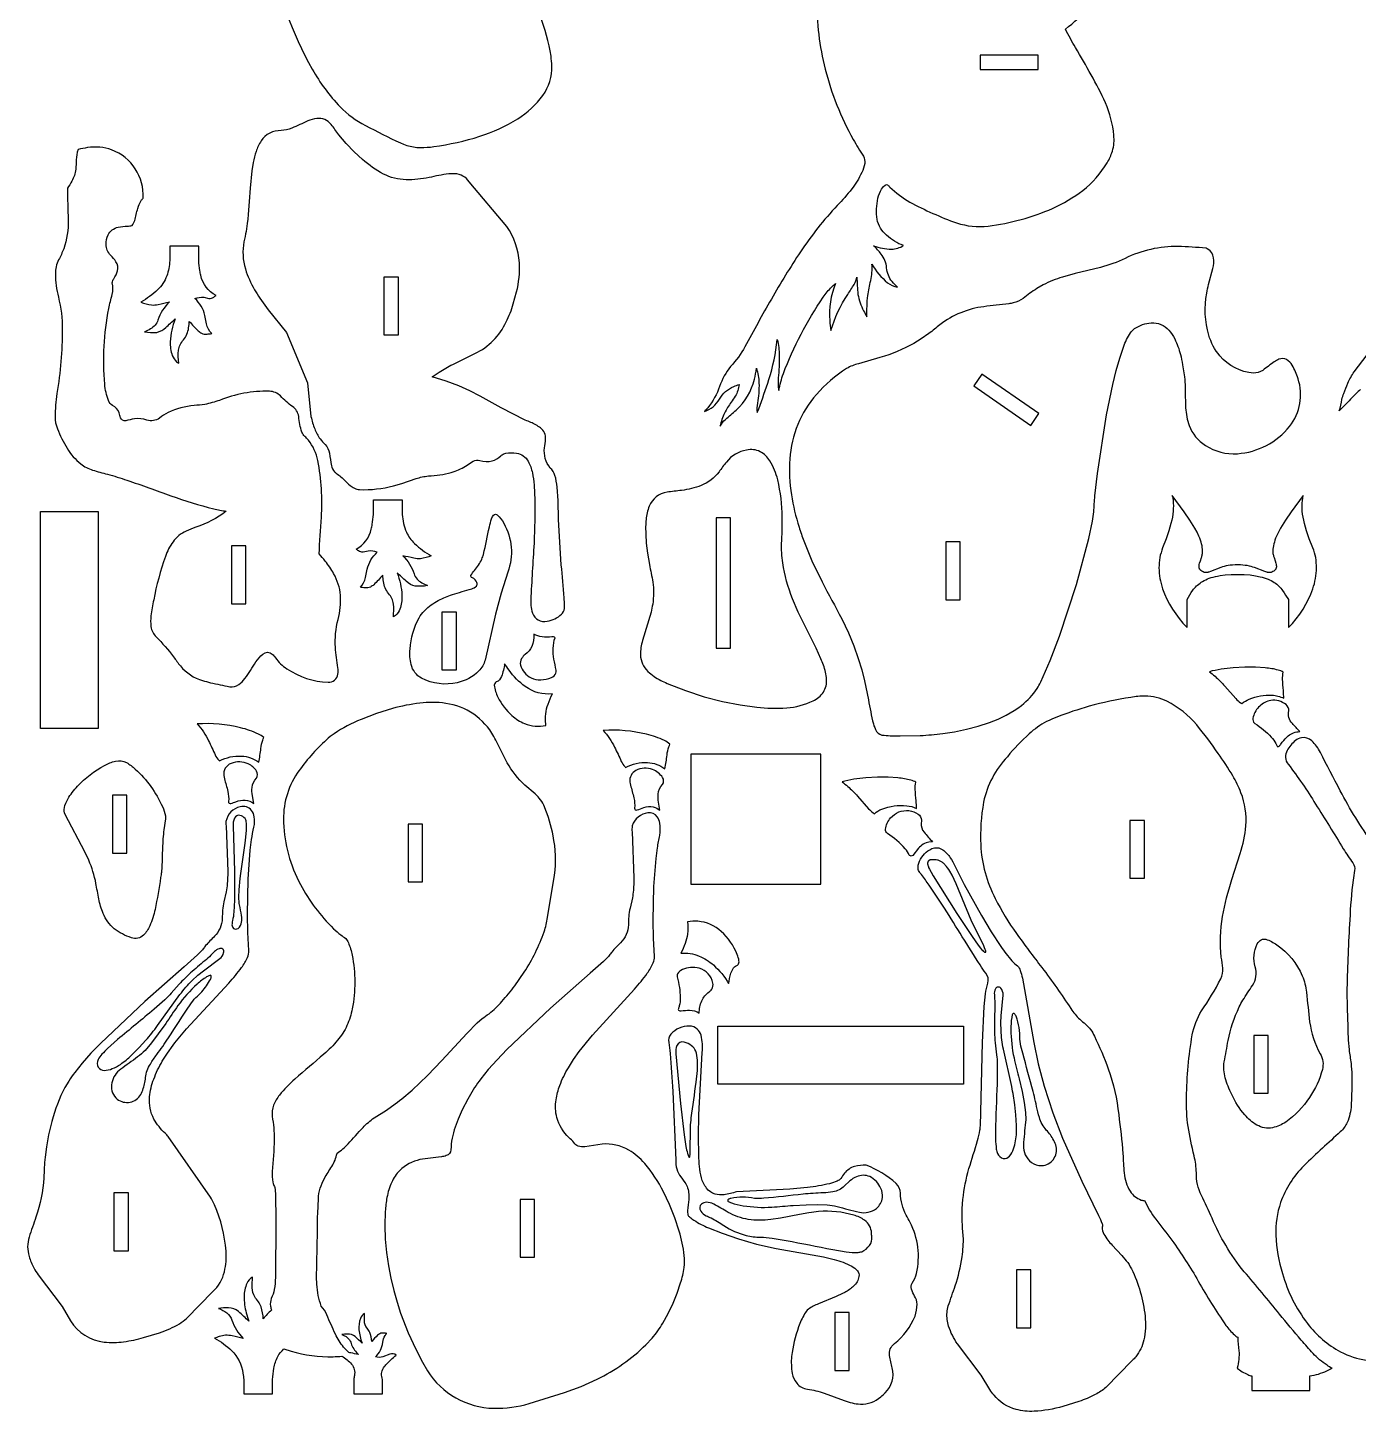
# Model space of a CAD drawing. Extents: x 33.7 to 61, y 10.2 to 34.
# Drawn here: x 33.7 to 45.2, y 10.25 to 22.21 of the extents above; entities that cross this region are included whole.
import ezdxf

# ---------------------------------------------------------------- set-up
doc = ezdxf.new("R2010")
doc.units = 0
doc.header["$MEASUREMENT"] = 0
doc.layers.get('0').update_dxf_attribs({"linetype": 'CONTINUOUS'})

msp = doc.modelspace()

# ---------------------------------------------------------------- linework, layer by layer
for points in [[(35.795, 22.855, 0.07985), (36.16, 21.852, 0.060537), (36.4, 21.527, 0.079086), (36.62, 21.366, 0.011573), (36.922, 21.215, 0.13375), (37.154, 21.177, 0.020815), (37.211, 21.183, 0.040692), (37.608, 21.272, 0.062353), (37.936, 21.423, 0.092105), (38.154, 21.626, 0.167821), (38.231, 21.88, 0.033822), (38.224, 21.965, 0.054737), (38.128, 22.316, 0.021849)], [(40.527, 22.457, 0.074267), (40.595, 21.853, 0.066044), (40.837, 21.245, 0.007906), (40.925, 21.099, -0.162679), (40.936, 21.038, -0.070518), (40.91, 20.958, -0.057693), (40.824, 20.817, -0.026489), (40.699, 20.674, 0.042284), (40.381, 20.273, 0.018242), (40.129, 19.864, 0.004023), (39.9, 19.453, -0.060794), (39.777, 19.281, 0.086601), (39.682, 19.11, -0.090637), (39.579, 18.924, -0.02392), (39.55, 18.893, 0.188182), (39.68, 18.999, -0.175135), (39.804, 19.109, -0.023184), (39.85, 19.126, -0.118251), (39.817, 19.025, -0.031794), (39.781, 18.972, 0.026785), (39.724, 18.879, 0.077026), (39.687, 18.767, -0.067616), (39.732, 18.824, -0.008769), (39.824, 18.905, 0.156776), (39.982, 19.171, 0.033382), (40, 19.267, -0.079371), (40.022, 19.138, -0.054201), (40.009, 18.965, 0.053871), (40.005, 18.883, 0.038903), (40.02, 18.916, 0.009287), (40.108, 19.169, 0.050482), (40.18, 19.514, -0.069148), (40.197, 19.376, -0.028796), (40.189, 19.183, 0.067967), (40.193, 19.075, -0.036164), (40.233, 19.22, -0.058782), (40.577, 19.88, -0.049387), (40.651, 19.97, -0.026304), (40.684, 19.998, 0.124774), (40.634, 19.679, 0.020766), (40.644, 19.592, -0.073825), (40.789, 19.905, 0.009793), (40.845, 19.992, 0.084693), (40.869, 20.055, 0.019747), (40.878, 19.905, 0.082244), (40.927, 19.764, 0.019063), (40.956, 19.711, -0.036325), (40.963, 19.895, -0.026425), (40.988, 20.024, 0.066476), (40.999, 20.167, 0.096788), (41.134, 20.006, 0.116157), (41.219, 19.967, -0.026073), (41.173, 20.016, -0.15081), (41.126, 20.135, 0.138701), (41.078, 20.254, 0.056276), (41.013, 20.326, 0.093564), (41.167, 20.297, 0.139041), (41.272, 20.328, -0.116903), (41.126, 20.417, -0.168219), (41.043, 20.554, -0.083923), (41.051, 20.737, -0.066568), (41.081, 20.815, -0.142693), (41.125, 20.856), (41.133, 20.852, -0.047693), (41.153, 20.833, 0.054516), (41.326, 20.704, 0.038172), (41.731, 20.523, 0.108398), (42.003, 20.496, 0.073413), (42.561, 20.649, 0.05551), (42.822, 20.804, 0.090073), (43.032, 21.042, 0.049961), (43.078, 21.143, 0.094579), (43.09, 21.281, 0.082812), (43.017, 21.561, 0.025033), (42.894, 21.804, 0.004518), (42.759, 22.039, -0.00947), (42.671, 22.198, 0.049697), (42.881, 22.393, 0.044365)], [(45.222, 19.082, 0.032512), (45.151, 19.014, -0.008994), (45.039, 18.898, 0.03751), (45.062, 18.997, -0.033272), (45.078, 19.049, -0.003632), (45.113, 19.138, -0.051996), (45.168, 19.235), (45.279, 19.382, 0.039199)], [(45.331, 15.156, -0.034838), (45.047, 15.614, -0.003946), (44.876, 15.945, 0.094421), (44.801, 16.045, 0.223286), (44.712, 16.072, 0.13347), (44.661, 16.048, 0.103407), (44.588, 15.961, 0.108505), (44.574, 15.902, 0.161755), (44.598, 15.843, -0.023981), (44.834, 15.499, -0.004219), (45.074, 15.112, 0.015925), (45.156, 14.989, -0.189539), (45.172, 14.923, -0.01026), (45.159, 14.841, 0.020532), (45.13, 14.498, 0.009675), (45.105, 13.905, 0.011717), (45.112, 13.595, 0.021309), (45.124, 13.375, 0.003432), (45.141, 13.256, -0.035832), (45.147, 13.056, -0.009663), (45.142, 12.895, -0.086739), (45.108, 12.746, -0.098046), (45.048, 12.665, -0.007922), (44.893, 12.524, 0.011556), (44.733, 12.371, 0.108194), (44.532, 12.054, 0.093257), (44.491, 11.77, 0.063853), (44.548, 11.439, 0.093412), (44.764, 11.007, 0.105223), (45.05, 10.763, 0.163797), (45.507, 10.691, 0.060579)]]:
    msp.add_lwpolyline(points, format="xyb")
for points in [[(41.935, 21.975), (41.935, 21.85), (42.435, 21.85), (42.435, 21.975)], [(36.905, 20.055), (36.78, 20.055), (36.78, 19.555), (36.905, 19.555)], [(42.443, 18.874), (41.95, 19.216), (41.879, 19.114), (42.372, 18.771)], [(44.599, 17.024), (44.634, 17.061), (44.667, 17.1), (44.698, 17.141), (44.726, 17.183), (44.751, 17.226), (44.774, 17.269), (44.794, 17.314), (44.81, 17.359), (44.817, 17.382), (44.824, 17.404), (44.829, 17.427), (44.833, 17.45), (44.837, 17.472), (44.84, 17.495), (44.841, 17.518), (44.842, 17.54), (44.842, 17.562), (44.84, 17.585), (44.838, 17.607), (44.835, 17.629), (44.83, 17.65), (44.824, 17.672), (44.818, 17.693), (44.81, 17.714), (44.78, 17.792), (44.756, 17.862), (44.738, 17.923), (44.732, 17.952), (44.726, 17.979), (44.722, 18.005), (44.719, 18.03), (44.718, 18.054), (44.718, 18.077), (44.718, 18.1), (44.72, 18.122), (44.723, 18.144), (44.727, 18.166), (44.624, 18.025), (44.575, 17.953), (44.531, 17.883), (44.513, 17.848), (44.496, 17.814), (44.489, 17.797), (44.483, 17.78), (44.478, 17.764), (44.473, 17.748), (44.47, 17.732), (44.467, 17.716), (44.466, 17.701), (44.465, 17.693), (44.465, 17.686), (44.465, 17.678), (44.466, 17.671), (44.466, 17.664), (44.467, 17.657), (44.469, 17.65), (44.47, 17.643), (44.472, 17.636), (44.475, 17.629), (44.484, 17.602), (44.491, 17.58), (44.493, 17.57), (44.494, 17.566), (44.494, 17.562), (44.495, 17.558), (44.495, 17.554), (44.495, 17.551), (44.495, 17.547), (44.494, 17.544), (44.494, 17.543), (44.494, 17.541), (44.494, 17.54), (44.493, 17.538), (44.493, 17.537), (44.492, 17.536), (44.492, 17.534), (44.491, 17.533), (44.491, 17.532), (44.49, 17.53), (44.489, 17.529), (44.488, 17.528), (44.488, 17.527), (44.487, 17.526), (44.485, 17.524), (44.483, 17.521), (44.48, 17.519), (44.478, 17.517), (44.475, 17.515), (44.472, 17.513), (44.466, 17.509), (44.463, 17.508), (44.46, 17.506), (44.458, 17.505), (44.455, 17.504), (44.453, 17.503), (44.45, 17.502), (44.448, 17.502), (44.446, 17.501), (44.443, 17.501), (44.441, 17.5), (44.439, 17.5), (44.437, 17.5), (44.434, 17.5), (44.432, 17.5), (44.43, 17.5), (44.428, 17.5), (44.424, 17.501), (44.42, 17.502), (44.416, 17.503), (44.412, 17.504), (44.395, 17.51), (44.307, 17.544), (44.293, 17.548), (44.278, 17.553), (44.262, 17.556), (44.244, 17.56), (44.226, 17.562), (44.206, 17.565), (44.184, 17.566), (44.161, 17.567), (44.138, 17.566), (44.117, 17.565), (44.097, 17.563), (44.078, 17.56), (44.061, 17.557), (44.044, 17.553), (44.029, 17.549), (44.015, 17.545), (43.927, 17.51), (43.911, 17.504), (43.907, 17.503), (43.902, 17.502), (43.898, 17.501), (43.894, 17.5), (43.892, 17.5), (43.89, 17.5), (43.888, 17.5), (43.886, 17.5), (43.883, 17.5), (43.881, 17.5), (43.879, 17.501), (43.877, 17.501), (43.874, 17.502), (43.872, 17.502), (43.869, 17.503), (43.867, 17.504), (43.864, 17.505), (43.862, 17.506), (43.859, 17.508), (43.856, 17.509), (43.85, 17.513), (43.847, 17.515), (43.844, 17.517), (43.842, 17.519), (43.84, 17.521), (43.837, 17.524), (43.836, 17.526), (43.835, 17.527), (43.834, 17.528), (43.833, 17.529), (43.832, 17.53), (43.832, 17.532), (43.831, 17.533), (43.83, 17.534), (43.83, 17.536), (43.829, 17.537), (43.829, 17.538), (43.829, 17.54), (43.828, 17.541), (43.828, 17.543), (43.828, 17.544), (43.827, 17.547), (43.827, 17.551), (43.827, 17.554), (43.828, 17.558), (43.828, 17.562), (43.829, 17.566), (43.829, 17.57), (43.831, 17.58), (43.838, 17.602), (43.848, 17.629), (43.85, 17.636), (43.852, 17.643), (43.853, 17.65), (43.855, 17.657), (43.856, 17.664), (43.857, 17.671), (43.857, 17.678), (43.857, 17.686), (43.857, 17.693), (43.857, 17.701), (43.855, 17.716), (43.853, 17.732), (43.849, 17.748), (43.844, 17.764), (43.839, 17.78), (43.833, 17.797), (43.826, 17.814), (43.81, 17.848), (43.791, 17.883), (43.747, 17.953), (43.698, 18.025), (43.595, 18.166), (43.599, 18.144), (43.602, 18.122), (43.604, 18.1), (43.605, 18.077), (43.604, 18.054), (43.603, 18.03), (43.6, 18.005), (43.596, 17.979), (43.591, 17.952), (43.584, 17.923), (43.566, 17.862), (43.543, 17.792), (43.512, 17.714), (43.504, 17.693), (43.498, 17.672), (43.492, 17.65), (43.488, 17.629), (43.484, 17.607), (43.482, 17.585), (43.481, 17.563), (43.48, 17.54), (43.481, 17.518), (43.483, 17.495), (43.485, 17.473), (43.489, 17.45), (43.493, 17.428), (43.499, 17.405), (43.505, 17.383), (43.512, 17.36), (43.528, 17.315), (43.548, 17.271), (43.571, 17.227), (43.596, 17.184), (43.625, 17.143), (43.655, 17.102), (43.688, 17.063), (43.724, 17.026), (43.724, 17.266), (43.747, 17.307), (43.759, 17.327), (43.773, 17.347), (43.78, 17.356), (43.788, 17.366), (43.796, 17.375), (43.805, 17.384), (43.814, 17.392), (43.824, 17.401), (43.835, 17.409), (43.846, 17.417), (43.858, 17.424), (43.871, 17.431), (43.885, 17.438), (43.9, 17.445), (43.915, 17.451), (43.932, 17.456), (43.949, 17.461), (43.968, 17.466), (43.987, 17.47), (44.008, 17.474), (44.054, 17.48), (44.105, 17.483), (44.161, 17.484), (44.218, 17.482), (44.268, 17.479), (44.314, 17.473), (44.355, 17.464), (44.373, 17.46), (44.391, 17.454), (44.407, 17.449), (44.423, 17.443), (44.437, 17.436), (44.451, 17.43), (44.464, 17.422), (44.476, 17.415), (44.487, 17.407), (44.498, 17.399), (44.508, 17.391), (44.517, 17.382), (44.526, 17.373), (44.534, 17.364), (44.542, 17.355), (44.549, 17.346), (44.563, 17.326), (44.575, 17.306), (44.599, 17.266)], [(33.81, 16.152), (33.81, 18.027), (34.31, 18.027), (34.31, 16.152)], [(39.776, 17.972), (39.651, 17.972), (39.651, 16.847), (39.776, 16.847)], [(35.461, 17.23), (35.586, 17.23), (35.586, 17.73), (35.461, 17.73)], [(41.762, 17.765), (41.637, 17.765), (41.637, 17.265), (41.762, 17.265)], [(37.281, 16.659), (37.406, 16.659), (37.406, 17.159), (37.281, 17.159)], [(40.557, 15.93), (39.432, 15.93), (39.432, 14.805), (40.557, 14.805)], [(34.558, 15.575), (34.433, 15.575), (34.433, 15.075), (34.558, 15.075)], [(37.114, 15.326), (36.989, 15.326), (36.989, 14.826), (37.114, 14.826)], [(43.354, 15.357), (43.229, 15.357), (43.229, 14.857), (43.354, 14.857)], [(41.856, 14.494), (41.727, 14.809), (41.71, 14.847), (41.692, 14.884), (41.673, 14.917), (41.663, 14.932), (41.653, 14.946), (41.643, 14.959), (41.633, 14.971), (41.628, 14.977), (41.622, 14.982), (41.617, 14.987), (41.612, 14.991), (41.606, 14.995), (41.6, 14.999), (41.595, 15.002), (41.589, 15.005), (41.583, 15.008), (41.577, 15.01), (41.571, 15.012), (41.568, 15.012), (41.565, 15.013), (41.554, 15.015), (41.543, 15.016), (41.533, 15.017), (41.524, 15.017), (41.517, 15.017), (41.513, 15.017), (41.51, 15.016), (41.506, 15.016), (41.503, 15.015), (41.501, 15.014), (41.498, 15.013), (41.496, 15.012), (41.494, 15.012), (41.493, 15.011), (41.492, 15.011), (41.491, 15.01), (41.49, 15.009), (41.489, 15.009), (41.489, 15.008), (41.488, 15.007), (41.487, 15.006), (41.486, 15.006), (41.486, 15.005), (41.485, 15.004), (41.484, 15.003), (41.484, 15.002), (41.483, 15.001), (41.483, 15), (41.482, 15), (41.482, 14.999), (41.481, 14.998), (41.481, 14.997), (41.481, 14.995), (41.481, 14.994), (41.48, 14.993), (41.48, 14.992), (41.48, 14.99), (41.48, 14.988), (41.48, 14.985), (41.48, 14.983), (41.48, 14.98), (41.481, 14.977), (41.481, 14.975), (41.483, 14.969), (41.484, 14.963), (41.487, 14.957), (41.489, 14.951), (41.495, 14.937), (41.511, 14.909), (41.529, 14.879), (41.733, 14.553), (41.864, 14.354), (41.917, 14.279), (41.938, 14.252), (41.947, 14.242), (41.954, 14.234), (41.961, 14.228), (41.967, 14.224), (41.969, 14.222), (41.971, 14.22), (41.973, 14.219), (41.974, 14.218), (41.975, 14.218), (41.976, 14.218), (41.977, 14.217), (41.977, 14.217), (41.977, 14.217), (41.978, 14.217), (41.978, 14.217), (41.978, 14.217), (41.979, 14.217), (41.979, 14.217), (41.979, 14.217), (41.979, 14.217), (41.979, 14.217), (41.98, 14.217), (41.98, 14.217), (41.98, 14.217), (41.98, 14.217), (41.98, 14.217), (41.98, 14.217), (41.98, 14.217), (41.98, 14.217), (41.98, 14.217), (41.981, 14.217), (41.981, 14.217), (41.981, 14.218), (41.981, 14.218), (41.981, 14.218), (41.981, 14.218), (41.981, 14.218), (41.981, 14.218), (41.981, 14.218), (41.981, 14.218), (41.981, 14.218), (41.982, 14.218), (41.982, 14.218), (41.982, 14.219), (41.982, 14.219), (41.982, 14.219), (41.982, 14.219), (41.982, 14.219), (41.982, 14.22), (41.982, 14.22), (41.982, 14.22), (41.982, 14.221), (41.982, 14.221), (41.982, 14.222), (41.982, 14.222), (41.982, 14.223), (41.982, 14.224), (41.982, 14.226), (41.982, 14.229), (41.981, 14.231), (41.98, 14.234), (41.978, 14.24), (41.973, 14.255), (41.965, 14.274)], [(39.665, 13.577), (41.79, 13.577), (41.79, 13.077), (39.665, 13.077)], [(44.299, 12.998), (44.424, 12.998), (44.424, 13.498), (44.299, 13.498)], [(34.445, 11.636), (34.57, 11.636), (34.57, 12.136), (34.445, 12.136)], [(37.956, 11.58), (38.081, 11.58), (38.081, 12.08), (37.956, 12.08)], [(42.248, 10.97), (42.373, 10.97), (42.373, 11.47), (42.248, 11.47)], [(40.678, 10.602), (40.803, 10.602), (40.803, 11.102), (40.678, 11.102)]]:
    msp.add_lwpolyline(points, close=True)
for points in [[(38.315, 17.139, 0.178281), (38.34, 17.19, 0.033481), (38.342, 17.233), (38.339, 17.281, 0.001958), (38.313, 17.566), (38.29, 17.958), (38.285, 18.124), (38.276, 18.238, 0.049313), (38.258, 18.34, 0.116728), (38.218, 18.404, -0.20712), (38.168, 18.578, 0.023067), (38.177, 18.654, 0.256167), (38.133, 18.75, 0.068447), (38.049, 18.798, 0.017744), (38.002, 18.817), (37.792, 18.925), (37.612, 19.026), (37.522, 19.072), (37.426, 19.115), (37.318, 19.155), (37.196, 19.191), (37.257, 19.233, -0.025929), (37.374, 19.3), (37.566, 19.393, 0.171014), (37.837, 19.667, 0.043375), (37.898, 19.824), (37.926, 19.926, 0.074093), (37.951, 20.179, 0.135872), (37.841, 20.493), (37.517, 20.879, 0.238538), (37.392, 20.948, 0.040557), (37.34, 20.947, 0.026906), (37.17, 20.915, -0.050065), (36.972, 20.896, -0.111186), (36.775, 20.946, -0.056522), (36.595, 21.071), (36.523, 21.138), (36.453, 21.21), (36.39, 21.285, 0.009673), (36.322, 21.375, 0.265699), (36.2, 21.426, 0.069329), (36.121, 21.405, -0.006645), (35.982, 21.342, -0.074444), (35.892, 21.321, 0.271912), (35.718, 21.232, 0.068203), (35.674, 21.141, 0.032946), (35.65, 21.045), (35.638, 20.974), (35.622, 20.823, -0.010107), (35.598, 20.519), (35.588, 20.45, -0.012134), (35.569, 20.361, 0.121151), (35.582, 20.125, 0.059183), (35.662, 19.946, 0.018909), (35.708, 19.872), (35.779, 19.772), (35.938, 19.575), (36.12, 19.141), (36.149, 18.849, 0.034941), (36.181, 18.742, 0.061726), (36.228, 18.656, 0.02665), (36.272, 18.607, -0.127471), (36.308, 18.531, -0.006262), (36.326, 18.424, 0.108839), (36.351, 18.372, 0.074214), (36.369, 18.357, -0.05919), (36.444, 18.293, 0.03897), (36.505, 18.24, 0.07168), (36.546, 18.221, 0.058108), (36.569, 18.217, 0.069397), (36.862, 18.249), (36.935, 18.27), (37.057, 18.312, -0.065693), (37.164, 18.335, 0.054562), (37.362, 18.366, 0.067321), (37.485, 18.42), (37.55, 18.463, -0.202817), (37.61, 18.47, 0.129776), (37.716, 18.465, 0.13557), (37.79, 18.51, -0.05437), (37.817, 18.527, -0.07755), (37.833, 18.531, -0.066446), (37.927, 18.533, -0.230988), (38.026, 18.462, -0.080083), (38.063, 18.361, -0.029031), (38.078, 18.257), (38.085, 18.125), (38.085, 17.967), (38.079, 17.784, 0.001519), (38.05, 17.294, 0.022392), (38.05, 17.216, 0.05472), (38.064, 17.15, 0.385458), (38.191, 17.079, 0.141501)], [(36.221, 17.661, -0.013192), (36.239, 17.978, 0.059123), (36.209, 18.469, 0.114847), (36.126, 18.645, 0.038603), (36.095, 18.677, -0.091529), (36.071, 18.714, -0.075959), (36.043, 18.85, 0.20403), (35.989, 18.935, -0.048907), (35.885, 19.027, 0.186135), (35.789, 19.068, 0.100252), (35.358, 18.989, -0.038401), (35.23, 18.954, -0.028276), (35.14, 18.945, 0.088598), (34.914, 18.884, 0.050706), (34.839, 18.835, -0.234057), (34.73, 18.819, 0.113017), (34.623, 18.829, 0.023627), (34.547, 18.812, -0.339561), (34.503, 18.838, -0.023927), (34.491, 18.881, 0.187802), (34.433, 18.945, -0.174388), (34.398, 18.987, -0.070926), (34.366, 19.129, -0.071613), (34.401, 19.782, -0.015452), (34.43, 19.904, 0.113875), (34.431, 20.005, -0.162954), (34.444, 20.041, 0.082309), (34.477, 20.11, 0.211195), (34.463, 20.188, 0.046464), (34.416, 20.243, -0.192832), (34.378, 20.337, -0.113817), (34.394, 20.419, -0.219063), (34.482, 20.486, -0.041894), (34.561, 20.495, 0.033425), (34.602, 20.5, 0.095298), (34.625, 20.543, 0.00277), (34.651, 20.649, -0.076642), (34.681, 20.716, -0.043845), (34.698, 20.737, 0.328486), (34.425, 21.155, 0.125138), (34.218, 21.174, 0.034321), (34.135, 21.157, 0.07145), (34.119, 21.068, -0.01966), (34.115, 20.987, -0.099529), (34.082, 20.885, -0.035923), (34.043, 20.823, 0.005279), (34.05, 20.549, -0.087788), (34.011, 20.3, -0.037552), (33.967, 20.204, 0.128014), (33.94, 20.082, 0.064592), (33.965, 19.881, -0.064387), (33.999, 19.604, -0.042951), (33.952, 19.048, 0.032372), (33.936, 18.846, 0.091348), (33.956, 18.743, 0.037028), (34.04, 18.575, 0.089911), (34.159, 18.439, 0.084505), (34.261, 18.386, 0.014774), (34.389, 18.351, -0.01359), (34.558, 18.299, -0.004579), (34.938, 18.164, 0.028296), (35.308, 18.052, 0.013162), (35.416, 18.03, -0.080481), (35.152, 17.892, 0.011974), (35.07, 17.859, 0.131057), (34.956, 17.765, 0.078379), (34.89, 17.639, 0.038979), (34.789, 17.263, 0.022833), (34.765, 17.126, 0.056079), (34.765, 17.033, 0.150124), (34.81, 16.944, -0.033901), (34.961, 16.771, 0.012793), (35.02, 16.693, 0.150841), (35.212, 16.566, 0.006846), (35.281, 16.548, 0.010561), (35.446, 16.513, 0.208047), (35.524, 16.532, 0.06707), (35.578, 16.584, 0.019464), (35.673, 16.727, -0.056689), (35.733, 16.795, -0.391985), (35.814, 16.795, -0.066798), (35.842, 16.763, 0.091304), (35.94, 16.669, 0.139567), (36.297, 16.551, 0.388327), (36.382, 16.623, 0.070786), (36.382, 16.677, -0.020435), (36.36, 16.853, -0.080742), (36.383, 17.094, 0.08369), (36.404, 17.304, 0.10963), (36.345, 17.491, 0.043926), (36.272, 17.599, 0.011415)], [(35.178, 20.322), (34.928, 20.322), (34.928, 20.197, -0.068844), (34.902, 20.065, -0.112101), (34.823, 19.945, -0.064942), (34.678, 19.839, 0.07331), (34.771, 19.814, 0.07207), (34.829, 19.818, 0.005783), (34.925, 19.84, 0.123911), (34.826, 19.683, -0.184957), (34.761, 19.606, -0.039036), (34.71, 19.582, 0.075561), (34.816, 19.577, 0.153549), (34.894, 19.619, 0.003489), (34.974, 19.693, 0.081362), (34.932, 19.496, 0.092003), (34.95, 19.378, 0.110441), (34.987, 19.323, 0.061375), (35.005, 19.31, -0.051974), (35.004, 19.422, -0.158753), (35.047, 19.512, 0.133981), (35.091, 19.616, 0.02712), (35.097, 19.672, 0.024975), (35.174, 19.589, 0.056066), (35.203, 19.569, 0.151487), (35.251, 19.562, 0.011613), (35.291, 19.567, -0.141205), (35.246, 19.65), (35.231, 19.724, 0.158802), (35.145, 19.869, -0.113769), (35.223, 19.88), (35.266, 19.871, 0.17626), (35.308, 19.882, 0.030081), (35.328, 19.896, -0.222578), (35.196, 20.07, -0.024043), (35.188, 20.111, -0.016694), (35.178, 20.197)], [(41.104, 16.093, 0.017877), (41.242, 16.087), (41.416, 16.091, 0.018689), (41.611, 16.109), (41.713, 16.124), (41.816, 16.145), (41.917, 16.171), (42.016, 16.203, 0.078932), (42.293, 16.352, 0.079276), (42.426, 16.497, 0.029897), (42.458, 16.554), (42.54, 16.739), (42.621, 16.95), (42.768, 17.397), (42.875, 17.795), (42.906, 17.945, 0.023072), (42.917, 18.026, -0.008382), (42.927, 18.164), (42.95, 18.357), (43.027, 18.865), (43.08, 19.125), (43.11, 19.246), (43.141, 19.355), (43.174, 19.45, -0.058543), (43.235, 19.574, -0.068846), (43.27, 19.61, -0.119463), (43.413, 19.66, -0.228855), (43.565, 19.596, -0.068925), (43.616, 19.52, -0.05384), (43.666, 19.386, -0.019727), (43.685, 19.297), (43.701, 19.191, -0.021328), (43.707, 19.103, 0.00927), (43.711, 18.925, 0.073057), (43.741, 18.771, 0.165071), (43.882, 18.6, 0.164834), (44.158, 18.528, 0.210078), (44.61, 18.764, 0.24883), (44.683, 19.176, 0.05734), (44.632, 19.292, 0.12382), (44.583, 19.341, 0.224622), (44.517, 19.344, 0.058836), (44.477, 19.323, -0.002001), (44.377, 19.248, -0.140446), (44.298, 19.224, -0.197013), (44.007, 19.374, -0.112392), (43.911, 19.554, -0.11953), (43.893, 19.916, -0.018196), (43.909, 19.991), (43.945, 20.129, 0.098422), (43.953, 20.222, 0.217769), (43.904, 20.295, 0.02727), (43.887, 20.305, 0.015159), (43.646, 20.319, 0.118192), (43.187, 20.216, -0.049788), (42.974, 20.139), (42.756, 20.087), (42.645, 20.055, 0.042721), (42.48, 19.987), (42.424, 19.955, 0.033813), (42.307, 19.87, -0.105727), (42.22, 19.831, -0.019438), (42.182, 19.824, 0.005619), (41.966, 19.799, 0.131483), (41.587, 19.643, -0.004428), (41.491, 19.566), (41.425, 19.521), (41.361, 19.482, -0.056922), (41.068, 19.359), (40.882, 19.306, 0.061363), (40.78, 19.265, 0.068746), (40.518, 19.04, 0.16348), (40.288, 18.483, 0.060888), (40.303, 18.172, 0.038942), (40.369, 17.893, 0.013576), (40.41, 17.773), (40.48, 17.601), (40.567, 17.419, -0.001414), (40.738, 17.1), (40.795, 16.98), (40.842, 16.866), (40.88, 16.758), (40.91, 16.658), (40.934, 16.565), (40.969, 16.401, 0.021389), (41.011, 16.193, 0.06971), (41.039, 16.127, 0.255227)], [(39.915, 18.559, 0.18479), (39.74, 18.456, 0.011276), (39.677, 18.371, -0.13645), (39.522, 18.253, -0.060755), (39.353, 18.21, -0.0022), (39.227, 18.196, 0.268249), (39.073, 18.073, 0.072182), (39.046, 17.959, 0.020509), (39.042, 17.899), (39.043, 17.831), (39.048, 17.754), (39.059, 17.667), (39.075, 17.569, -0.008961), (39.104, 17.418, -0.073921), (39.103, 17.227, -0.020669), (39.089, 17.157), (39.016, 16.912, 0.078552), (38.997, 16.788, 0.192817), (39.062, 16.646, 0.075294), (39.173, 16.568, 0.019173), (39.227, 16.542), (39.387, 16.479), (39.548, 16.427), (39.706, 16.385), (39.859, 16.355), (40.003, 16.336, 0.044499), (40.262, 16.33, 0.088789), (40.49, 16.39, 0.132211), (40.579, 16.467, 0.16497), (40.606, 16.577, 0.071959), (40.579, 16.699, 0.017437), (40.558, 16.755), (40.516, 16.846), (40.415, 17.047), (40.362, 17.157), (40.313, 17.273, -0.059173), (40.227, 17.584), (40.22, 17.649), (40.217, 17.716), (40.217, 17.75, 0.016764), (40.224, 17.978, 0.054492), (40.184, 18.302, 0.071404), (40.117, 18.466, 0.126689), (40.032, 18.545, 0.179703)], [(36.688, 18.128), (36.938, 18.128), (36.938, 18.003, 0.090549), (36.974, 17.849, 0.093385), (37.044, 17.751, 0.064942), (37.189, 17.645, -0.07331), (37.096, 17.62, -0.07207), (37.038, 17.624, -0.005783), (36.942, 17.646, -0.123911), (37.04, 17.489, 0.184961), (37.106, 17.412, 0.039036), (37.157, 17.388, -0.075561), (37.051, 17.383, -0.153549), (36.972, 17.425, -0.003489), (36.893, 17.499, -0.081362), (36.935, 17.302, -0.092003), (36.917, 17.184, -0.110441), (36.88, 17.129, -0.061375), (36.861, 17.116, 0.051974), (36.863, 17.228, 0.158753), (36.82, 17.318, -0.133973), (36.776, 17.422, -0.02712), (36.769, 17.478, -0.024991), (36.692, 17.395, -0.056041), (36.663, 17.375, -0.151487), (36.615, 17.368, -0.011613), (36.576, 17.374, 0.141198), (36.621, 17.456), (36.636, 17.53, -0.158802), (36.721, 17.675, 0.113769), (36.644, 17.686), (36.601, 17.677, -0.176275), (36.559, 17.689, -0.029943), (36.539, 17.702, 0.222578), (36.67, 17.876, 0.024043), (36.679, 17.917, 0.016694), (36.688, 18.003)], [(37.562, 17.519, 0.080498), (37.626, 17.616, 0.038778), (37.64, 17.657, 0.008786), (37.691, 17.895, -0.024597), (37.71, 17.965, -0.06162), (37.727, 17.996, -0.428602), (37.76, 17.998, -0.075148), (37.815, 17.927, -0.223976), (37.85, 17.503), (37.792, 17.322), (37.744, 17.139), (37.654, 16.744, -0.135665), (37.6, 16.649, -0.143582), (37.414, 16.548, -0.176973), (37.105, 16.586, -0.205448), (37.015, 16.705, -0.088397), (37.005, 16.839, -0.102807), (37.083, 17.108, -0.106953), (37.189, 17.221, -0.06052), (37.313, 17.288, -0.021531), (37.371, 17.309, -0.0075), (37.539, 17.36, 0.124577), (37.58, 17.383, 0.286415), (37.584, 17.413, 0.244634), (37.544, 17.454, -0.409728), (37.532, 17.475, -0.076316)], [(38.077, 16.966, -0.106151), (38.058, 16.861, -0.123987), (38.002, 16.793, 0.067693), (37.969, 16.757, 0.211793), (37.961, 16.7, 0.215138), (38.052, 16.589, 0.098916), (38.135, 16.573, 0.105513), (38.227, 16.592, 0.181614), (38.267, 16.631, 0.149044), (38.268, 16.655, 0.014462), (38.249, 16.751, -0.125907), (38.259, 16.937, 0.192646), (38.232, 16.944, -0.044704), (38.147, 16.944, -0.093826)], [(37.823, 16.711, -0.051504), (37.796, 16.602, -0.21037), (37.751, 16.554, 0.225462), (37.733, 16.526, 0.088263), (37.765, 16.423, 0.096356), (37.886, 16.264, 0.074356), (37.996, 16.194, 0.151364), (38.178, 16.178, 0.064092), (38.179, 16.191, -0.121409), (38.199, 16.363, -0.032344), (38.237, 16.452, -0.190016), (38.002, 16.514, -0.082206), (37.861, 16.657, -0.014555)], [(44.559, 16.413, 0.024046), (44.556, 16.479, -0.019344), (44.549, 16.577, -0.071742), (44.555, 16.639, 0.084811), (44.511, 16.657, 0.040901), (44.399, 16.676), (44.316, 16.682), (44.222, 16.683), (44.122, 16.677, 0.040707), (43.916, 16.643, -0.021927), (43.965, 16.603, -0.029254), (44.049, 16.519), (44.145, 16.41, 0.050689), (44.184, 16.374, 0.031502), (44.196, 16.367, -0.072447), (44.261, 16.405, -0.120703), (44.457, 16.44, -0.098551)], [(44.284, 10.554), (44.284, 10.429), (44.784, 10.429), (44.784, 10.554, 0.072213), (44.932, 10.598, 0.009037), (44.979, 10.62, -0.066967), (44.933, 10.646, -0.058458), (44.812, 10.749, 0.009435), (44.71, 10.863, -0.007588), (44.523, 11.089, 0.009309), (44.217, 11.455, -0.041146), (44.058, 11.684, -0.039674), (43.939, 11.917, 0.019532), (43.848, 12.115, -0.126799), (43.804, 12.311, 0.05175), (43.784, 12.456, -0.022377), (43.732, 12.71, -0.038826), (43.718, 12.961, -0.037713), (43.768, 13.503, -0.090701), (43.848, 13.711, 0.031049), (44.015, 13.987, 0.140042), (44.031, 14.08, 0.017278), (44.019, 14.174, -0.073795), (44.03, 14.527, -0.033984), (44.11, 14.845), (44.183, 15.072, 0.054094), (44.232, 15.31, 0.11238), (44.189, 15.597, 0.047847), (44.118, 15.743, 0.020568), (43.992, 15.937, 0.020113), (43.807, 16.183, 0.098954), (43.549, 16.387, 0.116209), (43.36, 16.431, 0.046522), (43.237, 16.421, 0.027314), (42.876, 16.344, 0.020024), (42.598, 16.251, 0.01826), (42.509, 16.212, 0.065918), (42.359, 16.106, 0.037913), (42.17, 15.908, 0.139056), (41.964, 15.515, 0.055025), (41.939, 15.146, 0.109434), (42.065, 14.682, 0.039017), (42.248, 14.38, 0.009888), (42.468, 14.084, -0.01905), (42.718, 13.73, 0.045593), (42.795, 13.638, 0.020847), (42.846, 13.596, -0.103462), (42.922, 13.492, -0.025298), (43.042, 13.209, -0.06067), (43.132, 12.813, -0.011244), (43.169, 12.475, 0.011054), (43.179, 12.309, 0.107134), (43.231, 12.151, 0.162811), (43.327, 12.075, 0.050698), (43.357, 12.069, 0.062641), (43.452, 11.909, -0.007411), (43.592, 11.727, -0.028053), (43.82, 11.373, 0.02161), (44.059, 10.991, 0.05135), (44.132, 10.91, 0.02831), (44.161, 10.888, 0.030206), (44.171, 10.772, -0.09419), (44.156, 10.622, 0.065806), (44.249, 10.565, 0.043761)], [(44.697, 16.125, -0.004255), (44.634, 16.195, -0.112584), (44.603, 16.247, -0.112259), (44.604, 16.304, 0.232315), (44.579, 16.358, 0.2221), (44.447, 16.394, 0.149175), (44.352, 16.345, 0.150297), (44.295, 16.253, 0.187024), (44.298, 16.208, 0.13391), (44.309, 16.196, -0.064608), (44.451, 16.078, -0.071304), (44.491, 16.022, 0.023756), (44.501, 16, 0.268998), (44.509, 15.994, 0.268998), (44.518, 15.998, 0.055061), (44.534, 16.016, -0.045905), (44.587, 16.078, -0.177752), (44.685, 16.124, -0.021452)], [(36.768, 10.523, -0.247383), (36.776, 10.623, -0.062125), (36.838, 10.693, -0.017922), (36.886, 10.734, 0.262311), (36.832, 10.742), (36.771, 10.719, -0.152769), (36.706, 10.719, 0.188831), (36.769, 10.845, -0.09101), (36.789, 10.903, -0.054293), (36.804, 10.921, 0.057266), (36.764, 10.925, 0.183778), (36.725, 10.906, 0.030617), (36.674, 10.851, 0.090877), (36.658, 10.93, 0.080542), (36.634, 10.967, -0.167648), (36.611, 11.031, -0.041018), (36.613, 11.094, 0.177598), (36.577, 11.051, 0.120808), (36.564, 10.952, 0.069651), (36.591, 10.837, 0.016814), (36.53, 10.894, 0.191431), (36.463, 10.916, 0.034004), (36.415, 10.912, -0.156188), (36.482, 10.865, -0.067594), (36.5, 10.824, 0.103088), (36.559, 10.738, 0.006368), (36.494, 10.753, 0.026088), (36.477, 10.756, -0.079517), (36.392, 10.858, -0.022164), (36.36, 10.916, -0.009793), (36.286, 11.082, 0.095881), (36.237, 11.156, -0.060462), (36.199, 11.346), (36.197, 11.409, 0.002248), (36.207, 11.96), (36.213, 12.086, -0.118209), (36.265, 12.262, -0.011759), (36.329, 12.365, 0.090828), (36.374, 12.479, 0.04597), (36.469, 12.56, -0.005566), (36.599, 12.702, -0.052955), (36.695, 12.785), (36.801, 12.852), (36.878, 12.907, 0.020653), (37.023, 13.026), (37.157, 13.153), (37.28, 13.281), (37.495, 13.514), (37.587, 13.606), (37.63, 13.643, -0.01687), (37.688, 13.686, 0.046032), (37.8, 13.792, 0.02526), (37.911, 13.927), (37.992, 14.045, 0.061353), (38.165, 14.395, 0.047114), (38.193, 14.518), (38.254, 14.884, 0.084268), (38.242, 15.225, 0.051281), (38.168, 15.474, 0.107975), (38.087, 15.586), (37.998, 15.662, -0.071932), (37.845, 15.855, -0.017298), (37.799, 15.948, 0.009645), (37.729, 16.083, 0.23801), (37.314, 16.369, 0.07169), (37.09, 16.371, 0.04009), (36.853, 16.324), (36.715, 16.281), (36.582, 16.231, 0.048864), (36.349, 16.107, 0.035461), (36.282, 16.054, 0.05511), (36.03, 15.765, 0.161713), (35.912, 15.338, 0.115226), (36.058, 14.804, 0.078726), (36.344, 14.421, 0.019229), (36.407, 14.367, -0.020753), (36.449, 14.335, -0.106081), (36.472, 14.3, -0.056181), (36.505, 14.191, -0.096694), (36.506, 13.729, -0.048993), (36.46, 13.583, -0.071058), (36.379, 13.456, -0.034762), (36.261, 13.336, 0.003881), (36.01, 13.121, 0.044838), (35.876, 12.982, 0.060427), (35.826, 12.895, 0.116907), (35.813, 12.798, -0.048005), (35.831, 12.599, -0.013072), (35.814, 12.321, 0.053051), (35.818, 12.228, 0.085508), (35.833, 12.191, -0.087191), (35.839, 12.164, -0.01765), (35.843, 12.105), (35.845, 11.918, -0.000885), (35.842, 11.404, -0.035383), (35.831, 11.301, -0.057843), (35.806, 11.224, 0.161762), (35.8, 11.156, 0.024265), (35.807, 11.125), (35.807, 11.124, 0.024215), (35.736, 11.048, 0.069827), (35.718, 11.151, 0.063673), (35.694, 11.196, -0.030679), (35.663, 11.238, -0.123525), (35.641, 11.317, -0.039334), (35.644, 11.409, 0.163188), (35.595, 11.354, 0.107892), (35.571, 11.241, 0.069468), (35.589, 11.1, 0.025945), (35.612, 11.027, 0.005037), (35.522, 11.111, 0.165814), (35.436, 11.144, 0.04998), (35.349, 11.138, -0.072056), (35.422, 11.099, -0.140604), (35.465, 11.037, 0.123938), (35.564, 10.879, 0.005783), (35.468, 10.901, 0.133349), (35.355, 10.894, 0.018807), (35.316, 10.88, -0.06465), (35.463, 10.774, -0.1671), (35.561, 10.577, -0.022967), (35.567, 10.523), (35.567, 10.398), (35.817, 10.398), (35.817, 10.523, -0.01737), (35.828, 10.621, -0.072953), (35.861, 10.721, -0.087593), (35.915, 10.787), (35.977, 10.768, 0.07215), (36.34, 10.72, 0.020769), (36.417, 10.725, -0.083037), (36.499, 10.657, -0.213099), (36.525, 10.557, -0.02231), (36.518, 10.523), (36.518, 10.398), (36.768, 10.398)], [(35.698, 15.86, 0.018022), (35.716, 15.979, -0.051603), (35.732, 16.05, -0.026785), (35.741, 16.073, 0.080694), (35.694, 16.104, 0.053053), (35.54, 16.158, 0.077465), (35.165, 16.191, -0.072784), (35.264, 16.046, -0.005403), (35.321, 15.923, 0.087246), (35.353, 15.877), (35.359, 15.872, -0.137539), (35.548, 15.913, -0.150793)], [(39.209, 15.804, 0.018022), (39.227, 15.923, -0.051603), (39.243, 15.994, -0.026785), (39.252, 16.017, 0.080644), (39.204, 16.048, 0.05304), (39.05, 16.102, 0.077457), (38.676, 16.135, -0.072736), (38.774, 15.99, -0.005403), (38.832, 15.867, 0.087233), (38.864, 15.821), (38.869, 15.816, -0.137524), (39.059, 15.857, -0.150796)], [(34.849, 14.863, -0.01671), (34.801, 14.588, -0.043159), (34.755, 14.446, -0.087862), (34.701, 14.364, -0.286594), (34.596, 14.343, -0.089748), (34.448, 14.421, -0.125923), (34.352, 14.553, -0.046938), (34.314, 14.678, -0.003107), (34.29, 14.813, 0.051422), (34.228, 15.013), (34.195, 15.086), (34.023, 15.407, -0.171649), (34.017, 15.468, -0.083698), (34.047, 15.542, -0.05755), (34.13, 15.652, -0.081256), (34.363, 15.832, -0.057311), (34.459, 15.87, -0.185799), (34.554, 15.857, -0.05574), (34.63, 15.801, -0.096288), (34.866, 15.476, -0.063515), (34.89, 15.396, -0.051121), (34.89, 15.372), (34.877, 15.277, 0.022388), (34.865, 15.116, 0.006046), (34.86, 14.955), (34.856, 14.908, -0.02348)], [(35.654, 15.502), (35.642, 15.571, -0.059538), (35.64, 15.641, -0.167526), (35.678, 15.723, 0.30065), (35.678, 15.783, 0.154287), (35.607, 15.845, 0.212826), (35.458, 15.85, 0.341854), (35.395, 15.744, 0.028465), (35.4, 15.717, -0.01198), (35.43, 15.608, -0.086859), (35.436, 15.522, 0.262266), (35.441, 15.506, 0.240332), (35.457, 15.504, 0.038122), (35.5, 15.519, -0.110057), (35.581, 15.532, -0.150975)], [(39.164, 15.446), (39.153, 15.515, -0.059601), (39.15, 15.585, -0.167501), (39.189, 15.668, 0.300709), (39.189, 15.727, 0.171833), (39.102, 15.796, 0.208573), (38.958, 15.789, 0.307318), (38.906, 15.688, 0.028599), (38.911, 15.662, -0.011996), (38.94, 15.553, -0.087562), (38.946, 15.462, 0.261177), (38.953, 15.449, 0.261177), (38.968, 15.448, 0.018445), (39.026, 15.468, -0.122693), (39.108, 15.474, -0.120681)], [(41.021, 15.415, -0.10637), (41.085, 15.455, -0.123447), (41.3, 15.484, -0.085955), (41.383, 15.461, 0.024347), (41.381, 15.527, -0.0193), (41.373, 15.625, -0.072107), (41.379, 15.687, 0.084836), (41.335, 15.705, 0.040868), (41.223, 15.724), (41.14, 15.73), (41.047, 15.731), (40.946, 15.726, 0.040691), (40.74, 15.691, -0.021723), (40.79, 15.651, -0.028956), (40.874, 15.567), (40.97, 15.458, 0.050309), (41.009, 15.422, 0.031566)], [(34.702, 10.886), (34.84, 10.928, 0.055458), (35.011, 11.005, 0.039293), (35.073, 11.05), (35.301, 11.283, 0.153676), (35.4, 11.455, 0.077615), (35.415, 11.634, 0.083751), (35.315, 12.032, 0.024591), (35.28, 12.101), (34.914, 12.623, 0.056203), (34.889, 12.652, -0.081454), (34.791, 12.775, -0.144678), (34.753, 12.966, -0.069983), (34.79, 13.121, -0.041951), (34.863, 13.275), (34.907, 13.344), (34.958, 13.415, -0.017384), (35.073, 13.556), (35.438, 13.951, 0.025552), (35.549, 14.085, 0.044409), (35.6, 14.172, 0.104586), (35.613, 14.232), (35.604, 14.389), (35.6, 14.545), (35.606, 14.848), (35.624, 15.1), (35.635, 15.192, -0.01469), (35.656, 15.298, 0.07129), (35.659, 15.388, 0.118077), (35.636, 15.443, 0.291747), (35.536, 15.475, 0.301004), (35.414, 15.349, 0.092794), (35.415, 15.311), (35.429, 14.914, -0.016982), (35.425, 14.808, -0.026034), (35.417, 14.741), (35.396, 14.653, 0.051148), (35.382, 14.51, -0.1825), (35.315, 14.355, 0.021143), (35.238, 14.275, 0.032897), (35.217, 14.246, -0.031139), (35.202, 14.229), (35.167, 14.194), (35.053, 14.091), (34.711, 13.79), (34.332, 13.432), (34.247, 13.344), (34.171, 13.259), (34.106, 13.178, 0.020945), (34.054, 13.103), (34.022, 13.048, 0.057172), (33.908, 12.755), (33.881, 12.64), (33.862, 12.535), (33.85, 12.445, 0.02339), (33.84, 12.266, -0.06291), (33.771, 11.928, 0.001701), (33.712, 11.755, 0.150451), (33.712, 11.588, 0.058815), (33.754, 11.488, 0.0226), (33.79, 11.427), (33.997, 11.155), (34.071, 11.031, 0.232845), (34.361, 10.847, 0.064053), (34.529, 10.85, 0.039459)], [(41.321, 15.057, 0.094222), (41.287, 15.112, 0.074302), (41.132, 15.245, -0.267215), (41.117, 15.28, -0.156185), (41.16, 15.378, -0.250797), (41.319, 15.442, -0.122617), (41.397, 15.412, -0.234671), (41.428, 15.358, -0.084842), (41.425, 15.336, 0.205081), (41.449, 15.255, 0.015282), (41.522, 15.173), (41.492, 15.17, 0.161695), (41.401, 15.117), (41.351, 15.055, -0.347432), (41.324, 15.053, -0.155755)], [(35.526, 14.674, -0.027323), (35.528, 14.756), (35.538, 14.856, 0.00395), (35.582, 15.182), (35.59, 15.272, 0.046696), (35.589, 15.348, 0.102735), (35.579, 15.374, 0.146482), (35.535, 15.401, 0.374257), (35.487, 15.377, 0.109946), (35.475, 15.308), (35.487, 14.919), (35.487, 14.667), (35.482, 14.564, -0.051074), (35.47, 14.491, 0.052092), (35.466, 14.453, 0.175291), (35.479, 14.424, 0.364774), (35.518, 14.424, 0.196188), (35.549, 14.478, 0.091659), (35.549, 14.535, 0.006056), (35.531, 14.627, -0.03448)], [(38.036, 10.315), (38.342, 10.41), (38.485, 10.464), (38.622, 10.526, 0.082548), (39.045, 10.824), (39.098, 10.88, 0.048079), (39.191, 11.011), (39.237, 11.094), (39.279, 11.182), (39.315, 11.271), (39.345, 11.358, 0.046153), (39.375, 11.491, 0.051169), (39.375, 11.596, 0.046978), (39.333, 11.806), (39.295, 11.921), (39.249, 12.035), (39.196, 12.146, 0.059457), (39.034, 12.391, 0.078178), (38.897, 12.507, 0.154352), (38.666, 12.558), (38.517, 12.536, -0.111123), (38.46, 12.54, -0.18237), (38.422, 12.571, 0.038343), (38.379, 12.616, -0.134657), (38.275, 12.788, -0.108297), (38.268, 12.942, -0.055976), (38.3, 13.066, -0.04196), (38.374, 13.219), (38.418, 13.289), (38.468, 13.359), (38.583, 13.501), (38.946, 13.899, 0.025417), (39.056, 14.035, 0.047706), (39.107, 14.125, 0.099622), (39.119, 14.182), (39.11, 14.337), (39.107, 14.491), (39.114, 14.785), (39.132, 15.029), (39.144, 15.119, -0.008009), (39.164, 15.228, 0.072444), (39.166, 15.333, 0.110671), (39.143, 15.388, 0.258986), (39.062, 15.422, 0.295106), (38.927, 15.31, 0.120537), (38.926, 15.257), (38.94, 14.86, -0.016948), (38.936, 14.754, -0.025915), (38.928, 14.687), (38.907, 14.598, 0.050943), (38.893, 14.454, -0.182504), (38.826, 14.299, 0.021211), (38.749, 14.219, 0.032762), (38.728, 14.19, -0.03131), (38.713, 14.173), (38.678, 14.138), (38.564, 14.036), (38.221, 13.734), (37.842, 13.376), (37.758, 13.288), (37.682, 13.203), (37.617, 13.122, 0.020945), (37.564, 13.047), (37.504, 12.946), (37.457, 12.856), (37.421, 12.775), (37.395, 12.705, 0.07989), (37.359, 12.509, -0.300302), (37.318, 12.459, -0.05478), (37.276, 12.448, 0.022665), (37.091, 12.424, 0.142967), (36.916, 12.33, 0.093563), (36.847, 12.228, 0.064153), (36.806, 12.097, 0.034214), (36.791, 11.977), (36.788, 11.856), (36.791, 11.737), (36.802, 11.62), (36.818, 11.507), (36.839, 11.398), (36.864, 11.293), (36.893, 11.193), (36.924, 11.098), (36.989, 10.927), (37.054, 10.784), (37.112, 10.673), (37.156, 10.599, 0.253647), (37.73, 10.274, 0.076417)], [(41.399, 14.934, -0.154213), (41.411, 15.005, -0.177781), (41.516, 15.113, -0.271593), (41.611, 15.103, -0.100241), (41.676, 15.035, -0.044633), (41.715, 14.964), (41.796, 14.803), (41.945, 14.535), (42.03, 14.394), (42.114, 14.266, 0.030576), (42.209, 14.143, 0.047069), (42.257, 14.099, -0.127797), (42.28, 14.06, -0.034438), (42.299, 13.992), (42.397, 13.437), (42.437, 13.253), (42.488, 13.059), (42.562, 12.828), (42.645, 12.611), (42.812, 12.238), (42.958, 11.942, -0.020357), (42.989, 11.87, -0.123994), (42.99, 11.84, 0.143633), (43.004, 11.781, 0.051221), (43.038, 11.728, 0.017735), (43.076, 11.684), (43.159, 11.595), (43.197, 11.55, -0.055572), (43.242, 11.48, -0.087451), (43.36, 11.07, -0.080059), (43.349, 10.865, -0.115802), (43.279, 10.719, -0.035563), (43.249, 10.688), (43.021, 10.455, -0.056401), (42.93, 10.393, -0.039129), (42.788, 10.333), (42.65, 10.291, -0.058974), (42.4, 10.248, -0.070441), (42.245, 10.264, -0.157153), (42.054, 10.388, -0.027661), (42.018, 10.436), (41.944, 10.56), (41.737, 10.832, -0.070996), (41.662, 10.984, -0.093565), (41.648, 11.102, -0.055553), (41.659, 11.16, -0.001701), (41.719, 11.333, 0.041899), (41.779, 11.584, 0.019839), (41.787, 11.671), (41.789, 11.737), (41.781, 11.831), (41.778, 11.919), (41.779, 12.002), (41.785, 12.08, -0.042798), (41.837, 12.347, 0.002364), (41.912, 12.589, 0.031736), (41.932, 12.678, 0.02511), (41.936, 12.715), (41.955, 13.436), (41.97, 13.748), (41.981, 13.857, -0.043977), (42.001, 13.949, 0.236466), (41.983, 14.037, -0.019803), (41.933, 14.107, -0.001137), (41.627, 14.597), (41.493, 14.797, 0.012872), (41.427, 14.889, -0.046199), (41.407, 14.914, -0.082609)], [(39.76, 13.946, -0.032574), (39.78, 14.035, -0.079195), (39.802, 14.082, -0.115767), (39.82, 14.096, 0.10974), (39.842, 14.11, 0.217532), (39.849, 14.142, 0.068922), (39.834, 14.198, 0.118715), (39.696, 14.397, 0.166643), (39.493, 14.485, 0.062012), (39.405, 14.48, -0.05175), (39.404, 14.375, -0.053467), (39.384, 14.293, -0.028733), (39.347, 14.208, -0.135276), (39.504, 14.184, -0.077352), (39.628, 14.107, -0.08802)], [(34.598, 13.327), (34.664, 13.393), (34.722, 13.456, 0.018766), (34.822, 13.583), (35.016, 13.851, -0.036417), (35.122, 13.973), (35.172, 14.019), (35.219, 14.057), (35.362, 14.163, 0.160208), (35.394, 14.211, 0.2893), (35.386, 14.244, 0.270083), (35.354, 14.248, 0.108971), (35.314, 14.223, 0.017937), (35.283, 14.191, -0.020907), (35.231, 14.143, 0.009396), (35.107, 14.038, 0.023296), (35.01, 13.941), (34.941, 13.863, -0.019967), (34.886, 13.807), (34.793, 13.724, 0.001422), (34.477, 13.463), (34.391, 13.386, 0.022928), (34.342, 13.336, 0.06992), (34.308, 13.29, 0.23893), (34.31, 13.223, 0.257319), (34.361, 13.196, 0.110996), (34.431, 13.211, 0.050453), (34.501, 13.248, 0.04324)], [(44.174, 13.744, -0.020124), (44.206, 13.802, -0.007683), (44.289, 13.931, 0.212918), (44.313, 14.091, -0.195263), (44.33, 14.29, -0.127018), (44.365, 14.326, -0.182473), (44.404, 14.33, -0.077136), (44.499, 14.281, -0.143572), (44.719, 14.014, -0.070182), (44.755, 13.871, 0.00194), (44.783, 13.615, 0.091641), (44.875, 13.339, -0.191969), (44.893, 13.203, -0.088326), (44.781, 12.961, -0.096898), (44.576, 12.749, -0.091168), (44.462, 12.7, -0.176754), (44.327, 12.723, -0.087686), (44.222, 12.812, -0.068842), (44.109, 12.988, -0.043808), (44.053, 13.132, -0.102416), (44.044, 13.27, 0.008167), (44.078, 13.453, -0.066567)], [(34.463, 12.958, 0.220587), (34.57, 12.919, 0.220587), (34.669, 12.975, 0.076906), (34.695, 13.026, 0.060415), (34.719, 13.133, -0.113889), (34.76, 13.251, -0.028961), (34.816, 13.332, 0.017246), (34.916, 13.476, -0.005369), (35.103, 13.762, -0.039031), (35.153, 13.826, 0.029284), (35.205, 13.876, 0.060132), (35.28, 13.983, 0.094041), (35.287, 14.01, 0.25673), (35.282, 14.017, 0.25673), (35.273, 14.017, 0.073857), (35.247, 14.004, 0.047105), (35.165, 13.941, 0.053405), (34.998, 13.756, 0.005946), (34.894, 13.601), (34.829, 13.511), (34.769, 13.434), (34.714, 13.369, -0.04611), (34.65, 13.312, 0.003085), (34.504, 13.205, 0.188844), (34.427, 13.089, 0.25465)], [(39.506, 13.69, -0.100192), (39.527, 13.797, -0.126475), (39.591, 13.875, 0.107869), (39.615, 13.897, 0.185484), (39.623, 13.951, 0.286037), (39.505, 14.079, 0.174727), (39.36, 14.067, 0.15756), (39.319, 14.031, 0.204011), (39.315, 14.004, -0.064639), (39.341, 13.822, -0.071268), (39.333, 13.753, 0.026461), (39.325, 13.728, 0.247834), (39.327, 13.717, 0.247834), (39.338, 13.712, 0.040608), (39.35, 13.712, -0.026431), (39.421, 13.716, -0.160597)], [(42.249, 12.719), (42.244, 12.811), (42.234, 12.897, 0.018781), (42.207, 13.056), (42.135, 13.379, -0.036441), (42.115, 13.54), (42.114, 13.608), (42.116, 13.668), (42.133, 13.846, 0.194797), (42.112, 13.908, 0.236483), (42.088, 13.916, 0.236483), (42.067, 13.902, 0.1315), (42.057, 13.849, -0.022069), (42.061, 13.734, 0.01811), (42.058, 13.526, 0.015543), (42.064, 13.435), (42.077, 13.331, -0.020055), (42.082, 13.252), (42.082, 13.129, 0.001432), (42.067, 12.719), (42.067, 12.603, 0.029299), (42.074, 12.515, 0.046532), (42.084, 12.477, 0.238865), (42.134, 12.435, 0.257316), (42.188, 12.455, 0.110919), (42.224, 12.517, 0.073181), (42.248, 12.656, 0.021608)], [(42.467, 12.373, 0.220587), (42.567, 12.426, 0.220587), (42.591, 12.537, 0.076868), (42.571, 12.591, 0.060428), (42.506, 12.68, -0.113881), (42.446, 12.789, -0.028966), (42.422, 12.884, 0.017236), (42.382, 13.055, -0.005376), (42.292, 13.385, -0.039013), (42.277, 13.465, 0.097379), (42.245, 13.664, 0.107441), (42.229, 13.688, 0.246333), (42.221, 13.688, 0.246333), (42.215, 13.682, 0.073795), (42.207, 13.653, 0.047109), (42.2, 13.55, 0.053393), (42.227, 13.303, 0.005937), (42.273, 13.122), (42.297, 13.014), (42.315, 12.917), (42.326, 12.833, -0.046166), (42.327, 12.748, 0.008659), (42.308, 12.549, 0.241248), (42.377, 12.4, 0.169134)], [(41.114, 10.409, 0.265883), (41.175, 10.623, -0.021298), (41.151, 10.73, -0.279518), (41.193, 10.833, 0.131149), (41.371, 11.072, 0.087252), (41.389, 11.174, 0.119531), (41.368, 11.245, -0.067159), (41.34, 11.304, -0.222057), (41.347, 11.357, 0.101478), (41.384, 11.441, 0.176461), (41.329, 11.882, 0.017904), (41.295, 11.944, -0.123278), (41.246, 12.135, 0.210953), (41.207, 12.218, 0.089446), (40.95, 12.377, 0.075609), (40.848, 12.365, 0.141553), (40.761, 12.307, 0.034894), (40.73, 12.262, -0.121994), (40.698, 12.238, -0.051444), (40.633, 12.216, -0.033112), (40.441, 12.184), (40.289, 12.17), (39.829, 12.145, -0.022358), (39.72, 12.121, -0.099337), (39.642, 12.126, -0.151393), (39.569, 12.178, -0.109731), (39.524, 12.268, -0.037473), (39.508, 12.366, -0.016134), (39.502, 12.459), (39.498, 12.628), (39.501, 12.812), (39.532, 13.351, 0.099822), (39.521, 13.499, 0.109188), (39.489, 13.553, 0.205601), (39.421, 13.579, 0.208417), (39.26, 13.509, 0.248462), (39.243, 13.437, -0.012548), (39.254, 13.343, -0.002966), (39.278, 13.014), (39.302, 12.419, 0.161284), (39.346, 12.275), (39.381, 12.227, -0.144946), (39.415, 12.126, -0.035974), (39.415, 12.08, 0.007546), (39.405, 11.985, 0.06806), (39.408, 11.947, 0.131181), (39.423, 11.927, 0.0482), (39.46, 11.9, 0.036702), (39.586, 11.834), (39.705, 11.787), (39.845, 11.739), (40.001, 11.694), (40.17, 11.655), (40.579, 11.583), (40.672, 11.56, -0.055254), (40.824, 11.504, -0.089308), (40.874, 11.464, -0.217699), (40.886, 11.414, -0.170611), (40.84, 11.33, -0.068023), (40.764, 11.276, -0.023833), (40.689, 11.24), (40.536, 11.177, 0.062756), (40.45, 11.131, 0.09787), (40.416, 11.09, 0.04675), (40.365, 10.978, 0.061034), (40.304, 10.723, 0.06998), (40.31, 10.576, 0.109657), (40.348, 10.491, 0.193416), (40.442, 10.441, -0.048835), (40.585, 10.405), (40.758, 10.341, 0.074684), (40.899, 10.31, 0.184525), (41.075, 10.373, 0.032889)], [(39.43, 12.705, -0.021469), (39.437, 12.786, -0.003769), (39.48, 13.094), (39.49, 13.195, 0.031415), (39.49, 13.284, 0.079122), (39.475, 13.363, 0.162237), (39.439, 13.408, 0.107494), (39.375, 13.441, 0.385739), (39.313, 13.41, 0.116891), (39.303, 13.34), (39.344, 12.91), (39.376, 12.64), (39.391, 12.539, 0.034891), (39.404, 12.478, 0.072693), (39.416, 12.448, 0.233671), (39.418, 12.445, 0.233671), (39.421, 12.445, 0.208523), (39.424, 12.454, 0.03764), (39.427, 12.483)], [(41.09, 12.096, 0.139024), (41.075, 12.176, 0.182898), (40.98, 12.277, 0.214806), (40.866, 12.276, 0.085629), (40.807, 12.24), (40.76, 12.194, -0.145025), (40.661, 12.145, -0.045202), (40.578, 12.137, 0.017232), (40.403, 12.125, -0.005375), (40.063, 12.09, -0.038982), (39.982, 12.089, 0.097349), (39.78, 12.089, 0.10203), (39.754, 12.078, 0.534498), (39.757, 12.063, 0.073904), (39.784, 12.051, 0.047126), (39.885, 12.026, 0.053392), (40.133, 12.013, 0.005928), (40.319, 12.029), (40.43, 12.034), (40.528, 12.036), (40.613, 12.033, -0.045312), (40.697, 12.02, 0.008654), (40.89, 11.969, 0.212434), (41.037, 12.002, 0.197438)], [(40.995, 11.788, 0.235984), (40.935, 11.9, 0.083532), (40.842, 11.944, 0.093097), (40.538, 11.975, 0.018223), (40.454, 11.965), (40.372, 11.951), (40.209, 11.919), (40.124, 11.906, -0.072994), (39.93, 11.907, -0.085539), (39.755, 11.968, 0.015113), (39.631, 12.04, 0.119774), (39.567, 12.055, 0.162504), (39.525, 12.04, 0.38488), (39.519, 11.98, 0.134729), (39.566, 11.939, 0.01407), (39.608, 11.92, -0.025045), (39.718, 11.854, 0.084419), (39.911, 11.769, 0.056545), (40.035, 11.754, -0.027484), (40.136, 11.745), (40.258, 11.726, 0.001847), (40.66, 11.647), (40.775, 11.628, 0.045334), (40.879, 11.622, 0.051521), (40.91, 11.628, 0.132347), (40.979, 11.683, 0.169644), (40.997, 11.757, 0.013127)]]:
    msp.add_lwpolyline(points, format="xyb", close=True)

doc.saveas('drawing.dxf')
